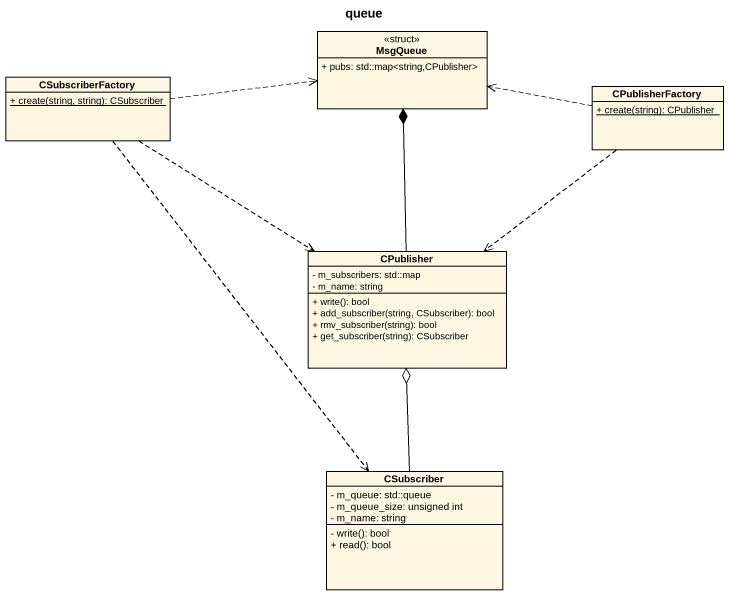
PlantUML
@startuml
title queue
hide circle
hide empty members
skinparam classAttributeIconSize 0
class MsgQueue <<struct>> {
  + pubs: std::map<string,CPublisher>
}
class CSubscriberFactory {
  {static} + create(string, string): CSubscriber
}
class CPublisherFactory {
  {static} + create(string): CPublisher
}
class CPublisher {
  - m_subscribers: std::map
  - m_name: string
  + write(): bool
  + add_subscriber(string, CSubscriber): bool
  + rmv_subscriber(string): bool
  + get_subscriber(string): CSubscriber
}
class CSubscriber {
  - m_queue: std::queue
  - m_queue_size: unsigned int
  - m_name: string
  - write(): bool
  + read(): bool
}
CSubscriberFactory .right.> MsgQueue
CSubscriberFactory ..> CPublisher
CSubscriberFactory ..> CSubscriber
CPublisherFactory .left.> MsgQueue
CPublisherFactory ..> CPublisher
CPublisher -up-* MsgQueue
CSubscriber -up-o CPublisher
@enduml
